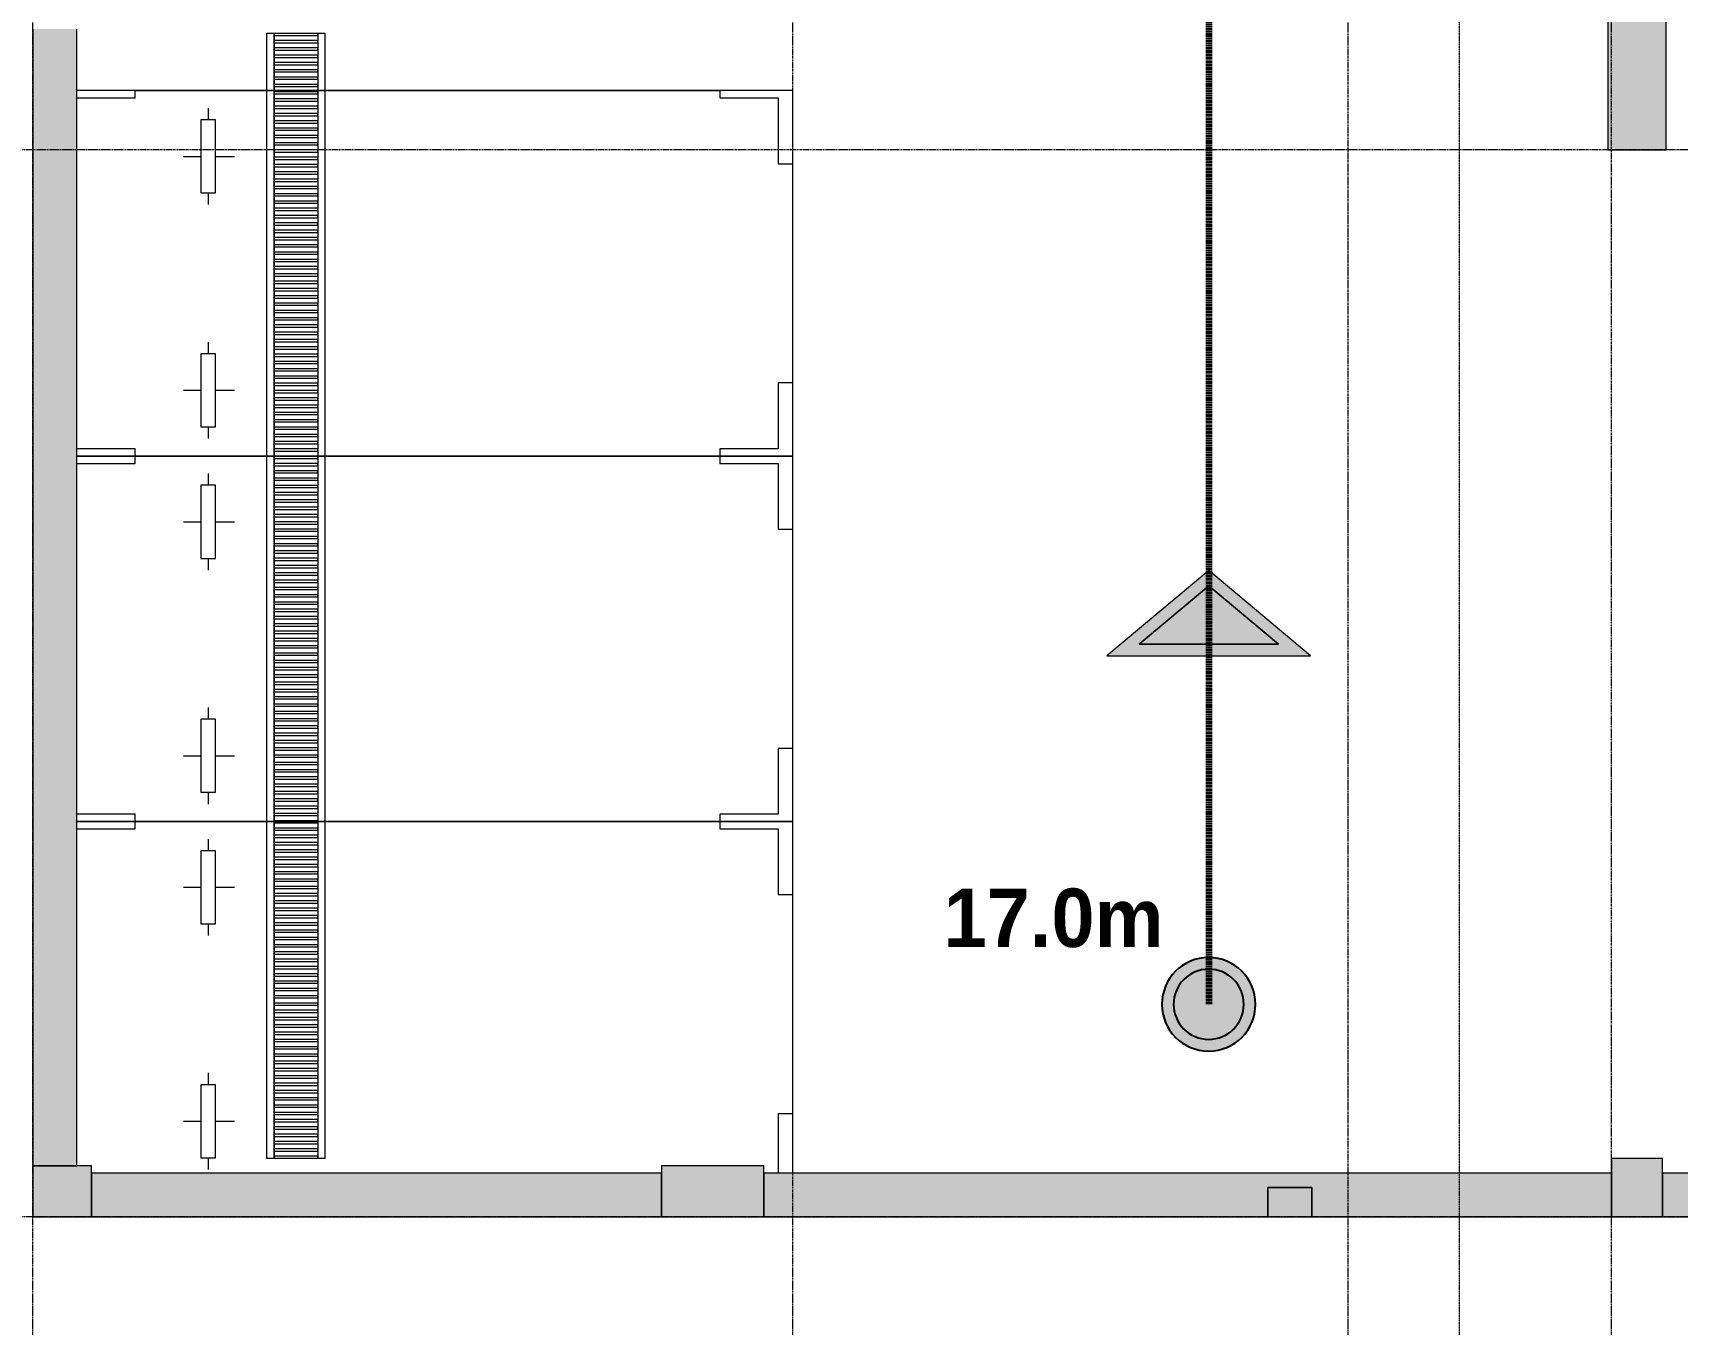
# Model space of a CAD drawing. Header units: millimetres. Extents: x 25998 to 252958, y -15958 to 83425.
# Drawn here: x 33653 to 44903, y 16503 to 25336 of the extents above; entities that cross this region are included whole.
import ezdxf

# ---------------------------------------------------------------- set-up
doc = ezdxf.new("R2010")
doc.units = ezdxf.units.MM
for name, pattern in [('1 NÉT CALL OUT', [6, 3, -3]), ('Dash Dot 3_16_', [7.9375, 4.7625, -1.5875, 0, -1.5875]), ('Grid Line', [22.225, 12.7, -3.175, 3.175, -3.175])]:
    doc.linetypes.add(name, pattern=pattern)
for name, color, linetype, lineweight in [('0-1', 7, 'Continuous', 5), ('A-ANNO-NOTE', 131, 'Continuous', 9), ('A-ANNO-NOTE-1', 131, 'Continuous', 25), ('A-DETL-2', 90, '1 NÉT CALL OUT', 100), ('A-FLOR', 192, 'Continuous', 9), ('A-WALL-PATT-1', 7, 'Continuous', 9), ('C-PRKG', 70, 'Continuous', 9), ('G-ANNO-SYMB-1', 111, 'Dash Dot 3_16_', 18), ('G-ANNO-TEXT-2', 142, 'Continuous', 9), ('L-SITE-WALL-1', 250, 'Continuous', 18), ('L-SITE-WALL-2', 7, 'Continuous', 9), ('M-EQPM', 50, 'Continuous', 9), ('S-COLS-1', 52, 'Continuous', 5), ('S-COLS-2', 250, 'Continuous', 18), ('S-COLS-3', 7, 'Continuous', 9), ('S-GRID-1', 1, 'Grid Line', 9)]:
    doc.layers.add(name, color=color, linetype=linetype, lineweight=lineweight)
doc.styles.add('Arial_4', font='arial_0.ttf', dxfattribs={"width": 0.95, "height": 400})

# ---------------------------------------------------------------- blocks, each defined once
blk = doc.blocks.new('NCV_TKTC_KET CAU_rvt-1-TKCS_MB TẦNG HẦM')
at = {"layer": 'A-WALL-PATT-1'}
for points in [[(33653, 17587), (33953, 17587), (33953, 25362), (33653, 25362), (33653, 17587)], [(37953, 17237), (37953, 17537), (34053, 17537), (34053, 17237), (35157, 17237)], [(44453, 17237), (44453, 17537), (38653, 17537), (38653, 17237), (42103, 17237), (42103, 17437), (42403, 17437), (42403, 17237), (44428, 17237)]]:
    blk.add_hatch(color=256, dxfattribs=at).paths.add_polyline_path(points)
h = blk.add_hatch(color=256, dxfattribs=at)
h.paths.add_polyline_path([(44803, 17237), (52503, 17237), (52503, 17537), (44803, 17537)])
h.paths.add_polyline_path([(61203, 17237), (68903, 17237), (68903, 17537), (61203, 17537)])
h.paths.add_polyline_path([(56903, 17237), (60703, 17237), (60703, 17537), (53003, 17537), (53003, 17237), (56703, 17237)])
h.paths.add_polyline_path([(73278, 17237), (73278, 17537), (69403, 17535), (69403, 17237)])
at = {"layer": 'S-COLS-1'}
for points in [[(44828, 24537), (44828, 25837), (44428, 25837), (44428, 24537), (44803, 24537)], [(33653, 17237), (34053, 17237), (34053, 17587), (33653, 17587), (33653, 17237)], [(38653, 17237), (38653, 17587), (37953, 17586), (37953, 17237)], [(44803, 17237), (44803, 17637), (44453, 17637), (44453, 17237)], [(42403, 17237), (42403, 17437), (42103, 17437), (42103, 17237)]]:
    blk.add_hatch(color=256, dxfattribs=at).paths.add_polyline_path(points)
at = {"layer": 'L-SITE-WALL-1'}
for p, q in [((33653, 25362), (33653, 17587)), ((33953, 17587), (33953, 25362)), ((37953, 17537), (34053, 17537)), ((37953, 17237), (37953, 17537)), ((44453, 17537), (38653, 17537)), ((38653, 17537), (38653, 17237)), ((52503, 17537), (44803, 17537)), ((34053, 17237), (37953, 17237)), ((38653, 17237), (42103, 17237)), ((42403, 17237), (44453, 17237)), ((44803, 17237), (52503, 17237))]:
    blk.add_line(p, q, dxfattribs=at)
at = {"layer": 'L-SITE-WALL-2'}
for p, q in [((33653, 17587), (33953, 17587)), ((34053, 17537), (34053, 17237)), ((44453, 17237), (44453, 17537)), ((44803, 17537), (44803, 17237)), ((42103, 17237), (42103, 17437)), ((42103, 17437), (42403, 17437)), ((42403, 17437), (42403, 17237))]:
    blk.add_line(p, q, dxfattribs=at)
at = {"layer": 'S-COLS-2'}
for p, q in [((44428, 25837), (44428, 24537)), ((44828, 24537), (44828, 25837)), ((44428, 24537), (44828, 24537)), ((33653, 17587), (33653, 17237)), ((34053, 17587), (33953, 17587)), ((34053, 17537), (34053, 17587)), ((37953, 17587), (37953, 17237)), ((38653, 17587), (37953, 17587)), ((38653, 17237), (38653, 17587)), ((44803, 17637), (44453, 17637)), ((44453, 17637), (44453, 17537)), ((44803, 17537), (44803, 17637)), ((33653, 17237), (34053, 17237)), ((37953, 17237), (38653, 17237)), ((42103, 17237), (42403, 17237)), ((44453, 17237), (44803, 17237))]:
    blk.add_line(p, q, dxfattribs=at)
at = {"layer": 'S-COLS-3'}
for p, q in [((33953, 17587), (33653, 17587)), ((34053, 17237), (34053, 17537)), ((44453, 17537), (44453, 17237)), ((44803, 17237), (44803, 17537)), ((42403, 17437), (42103, 17437)), ((42103, 17437), (42103, 17237)), ((42403, 17237), (42403, 17437))]:
    blk.add_line(p, q, dxfattribs=at)
blk = doc.blocks.new('xe oto1 - xe oto-V31-TKCS_MB TẦNG HẦM')
at = {"layer": 'C-PRKG'}
for p, q in [((-50, 4900), (-50, 4500)), ((0, 4500), (0, 4900)), ((0, 0), (0, 4900)), ((-50, 4500), (0, 4500)), ((0, 500), (0, 4500)), ((0, 4500), (0, 500)), ((-2050, 4170), (-2050, 4050)), ((-2050, 4170), (-2050, 4050)), ((-450, 4170), (-450, 4050)), ((-450, 4170), (-450, 4050)), ((-1800, 4050), (-2300, 4050)), ((-2300, 4050), (-2300, 3950)), ((-1800, 3950), (-1800, 4050)), ((-200, 4050), (-700, 4050)), ((-700, 4050), (-700, 3950)), ((-200, 3950), (-200, 4050)), ((-2300, 4000), (-2380, 4000)), ((-2300, 4000), (-2380, 4000)), ((-2300, 3950), (-1800, 3950)), ((-2050, 3950), (-2050, 3820)), ((-2050, 3950), (-2050, 3820)), ((-1720, 4000), (-1800, 4000)), ((-1720, 4000), (-1800, 4000)), ((-700, 4000), (-780, 4000)), ((-700, 4000), (-780, 4000)), ((-700, 3950), (-200, 3950)), ((-450, 3950), (-450, 3820)), ((-450, 3950), (-450, 3820)), ((-120, 4000), (-200, 4000)), ((-120, 4000), (-200, 4000)), ((0, 500), (-50, 500)), ((-50, 500), (-50, 100)), ((0, 0), (0, 500)), ((-2000, 100), (-2404, 100)), ((-2404, 0), (-2000, 0)), ((-2000, 0), (-2000, 100)), ((-500, 100), (-500, 0)), ((-50, 100), (-500, 100)), ((-2404, 0), (0, 0)), ((-500, 0), (0, 0))]:
    blk.add_line(p, q, dxfattribs=at)
blk = doc.blocks.new('xe oto1 - xe oto-V6-TKCS_MB TẦNG HẦM')
at = {"layer": 'C-PRKG'}
for p, q in [((-2500, 4900), (-2500, 4500)), ((-2500, 4900), (-2500, 0)), ((-2450, 4500), (-2450, 4900)), ((-50, 4900), (-50, 4500)), ((0, 4500), (0, 4900)), ((0, 0), (0, 4900)), ((-2500, 4500), (-2450, 4500)), ((-2500, 500), (-2500, 4500)), ((-2500, 4500), (-2500, 500)), ((-50, 4500), (0, 4500)), ((0, 500), (0, 4500)), ((0, 4500), (0, 500)), ((-2050, 4170), (-2050, 4050)), ((-2050, 4170), (-2050, 4050)), ((-450, 4170), (-450, 4050)), ((-450, 4170), (-450, 4050)), ((-1800, 4050), (-2300, 4050)), ((-2300, 4050), (-2300, 3950)), ((-1800, 3950), (-1800, 4050)), ((-200, 4050), (-700, 4050)), ((-700, 4050), (-700, 3950)), ((-200, 3950), (-200, 4050)), ((-2300, 4000), (-2380, 4000)), ((-2300, 4000), (-2380, 4000)), ((-2300, 3950), (-1800, 3950)), ((-2050, 3950), (-2050, 3820)), ((-2050, 3950), (-2050, 3820)), ((-1720, 4000), (-1800, 4000)), ((-1720, 4000), (-1800, 4000)), ((-700, 4000), (-780, 4000)), ((-700, 4000), (-780, 4000)), ((-700, 3950), (-200, 3950)), ((-450, 3950), (-450, 3820)), ((-450, 3950), (-450, 3820)), ((-120, 4000), (-200, 4000)), ((-120, 4000), (-200, 4000)), ((-2450, 500), (-2500, 500)), ((-2500, 500), (-2500, 0)), ((-2450, 100), (-2450, 500)), ((0, 500), (-50, 500)), ((-50, 500), (-50, 100)), ((0, 0), (0, 500)), ((-2500, 0), (-2000, 0)), ((-2500, 0), (0, 0)), ((-2000, 100), (-2450, 100)), ((-2000, 0), (-2000, 100)), ((-500, 100), (-500, 0)), ((-50, 100), (-500, 100)), ((-500, 0), (0, 0))]:
    blk.add_line(p, q, dxfattribs=at)
blk = doc.blocks.new('THOAT NUOC 300 - w300-4039987-TKCS_MB TẦNG HẦM')
at = {"layer": 'M-EQPM'}
for p, q in [((-3850, 150), (-3850, 200)), ((-3850, 200), (3850, 200)), ((-3850, -150), (-3850, 150)), ((-3830, 150), (-3850, 150)), ((3850, 150), (-3850, 150)), ((-3830, 150), (-3830, -150)), ((-3800, -150), (-3800, 150)), ((-3780, 150), (-3800, 150)), ((-3780, 150), (-3780, -150)), ((-3750, -150), (-3750, 150)), ((-3730, 150), (-3750, 150)), ((-3730, 150), (-3730, -150)), ((-3700, -150), (-3700, 150)), ((-3680, 150), (-3700, 150)), ((-3680, 150), (-3680, -150)), ((-3651, -150), (-3651, 150)), ((-3631, 150), (-3651, 150)), ((-3631, 150), (-3631, -150)), ((-3601, -150), (-3601, 150)), ((-3581, 150), (-3601, 150)), ((-3581, 150), (-3581, -150)), ((-3551, -150), (-3551, 150)), ((-3531, 150), (-3551, 150)), ((-3531, 150), (-3531, -150)), ((-3501, -150), (-3501, 150)), ((-3481, 150), (-3501, 150)), ((-3481, 150), (-3481, -150)), ((-3451, -150), (-3451, 150)), ((-3431, 150), (-3451, 150)), ((-3431, 150), (-3431, -150)), ((-3401, -150), (-3401, 150)), ((-3381, 150), (-3401, 150)), ((-3381, 150), (-3381, -150)), ((-3351, -150), (-3351, 150)), ((-3331, 150), (-3351, 150)), ((-3331, 150), (-3331, -150)), ((-3301, -150), (-3301, 150)), ((-3281, 150), (-3301, 150)), ((-3281, 150), (-3281, -150)), ((-3252, -150), (-3252, 150)), ((-3232, 150), (-3252, 150)), ((-3232, 150), (-3232, -150)), ((-3202, -150), (-3202, 150)), ((-3182, 150), (-3202, 150)), ((-3182, 150), (-3182, -150)), ((-3152, -150), (-3152, 150)), ((-3132, 150), (-3152, 150)), ((-3132, 150), (-3132, -150)), ((-3102, -150), (-3102, 150)), ((-3082, 150), (-3102, 150)), ((-3082, 150), (-3082, -150)), ((-3052, -150), (-3052, 150)), ((-3032, 150), (-3052, 150)), ((-3032, 150), (-3032, -150)), ((-3002, -150), (-3002, 150)), ((-2982, 150), (-3002, 150)), ((-2982, 150), (-2982, -150)), ((-2952, -150), (-2952, 150)), ((-2932, 150), (-2952, 150)), ((-2932, 150), (-2932, -150)), ((-2902, -150), (-2902, 150)), ((-2882, 150), (-2902, 150)), ((-2882, 150), (-2882, -150)), ((-2853, -150), (-2853, 150)), ((-2833, 150), (-2853, 150)), ((-2833, 150), (-2833, -150)), ((-2803, -150), (-2803, 150)), ((-2783, 150), (-2803, 150)), ((-2783, 150), (-2783, -150)), ((-2753, -150), (-2753, 150)), ((-2733, 150), (-2753, 150)), ((-2733, 150), (-2733, -150)), ((-2703, -150), (-2703, 150)), ((-2683, 150), (-2703, 150)), ((-2683, 150), (-2683, -150)), ((-2653, -150), (-2653, 150)), ((-2633, 150), (-2653, 150)), ((-2633, 150), (-2633, -150)), ((-2603, -150), (-2603, 150)), ((-2583, 150), (-2603, 150)), ((-2583, 150), (-2583, -150)), ((-2553, -150), (-2553, 150)), ((-2533, 150), (-2553, 150)), ((-2533, 150), (-2533, -150)), ((-2504, -150), (-2504, 150)), ((-2484, 150), (-2504, 150)), ((-2484, 150), (-2484, -150)), ((-2454, -150), (-2454, 150)), ((-2434, 150), (-2454, 150)), ((-2434, 150), (-2434, -150)), ((-2404, -150), (-2404, 150)), ((-2384, 150), (-2404, 150)), ((-2384, 150), (-2384, -150)), ((-2354, -150), (-2354, 150)), ((-2334, 150), (-2354, 150)), ((-2334, 150), (-2334, -150)), ((-2304, -150), (-2304, 150)), ((-2284, 150), (-2304, 150)), ((-2284, 150), (-2284, -150)), ((-2254, -150), (-2254, 150)), ((-2234, 150), (-2254, 150)), ((-2234, 150), (-2234, -150)), ((-2204, -150), (-2204, 150)), ((-2184, 150), (-2204, 150)), ((-2184, 150), (-2184, -150)), ((-2154, -150), (-2154, 150)), ((-2134, 150), (-2154, 150)), ((-2134, 150), (-2134, -150)), ((-2105, -150), (-2105, 150)), ((-2085, 150), (-2105, 150)), ((-2085, 150), (-2085, -150)), ((-2055, -150), (-2055, 150)), ((-2035, 150), (-2055, 150)), ((-2035, 150), (-2035, -150)), ((-2005, -150), (-2005, 150)), ((-1985, 150), (-2005, 150)), ((-1985, 150), (-1985, -150)), ((-1955, -150), (-1955, 150)), ((-1935, 150), (-1955, 150)), ((-1935, 150), (-1935, -150)), ((-1905, -150), (-1905, 150)), ((-1885, 150), (-1905, 150)), ((-1885, 150), (-1885, -150)), ((-1855, -150), (-1855, 150)), ((-1835, 150), (-1855, 150)), ((-1835, 150), (-1835, -150)), ((-1805, -150), (-1805, 150)), ((-1785, 150), (-1805, 150)), ((-1785, 150), (-1785, -150)), ((-1755, -150), (-1755, 150)), ((-1735, 150), (-1755, 150)), ((-1735, 150), (-1735, -150)), ((-1706, -150), (-1706, 150)), ((-1686, 150), (-1706, 150)), ((-1686, 150), (-1686, -150)), ((-1656, -150), (-1656, 150)), ((-1636, 150), (-1656, 150)), ((-1636, 150), (-1636, -150)), ((-1606, -150), (-1606, 150)), ((-1586, 150), (-1606, 150)), ((-1586, 150), (-1586, -150)), ((-1556, -150), (-1556, 150)), ((-1536, 150), (-1556, 150)), ((-1536, 150), (-1536, -150)), ((-1506, -150), (-1506, 150)), ((-1486, 150), (-1506, 150)), ((-1486, 150), (-1486, -150)), ((-1456, -150), (-1456, 150)), ((-1436, 150), (-1456, 150)), ((-1436, 150), (-1436, -150)), ((-1406, -150), (-1406, 150)), ((-1386, 150), (-1406, 150)), ((-1386, 150), (-1386, -150)), ((-1356, -150), (-1356, 150)), ((-1336, 150), (-1356, 150)), ((-1336, 150), (-1336, -150)), ((-1307, -150), (-1307, 150)), ((-1287, 150), (-1307, 150)), ((-1287, 150), (-1287, -150)), ((-1257, -150), (-1257, 150)), ((-1237, 150), (-1257, 150)), ((-1237, 150), (-1237, -150)), ((-1207, -150), (-1207, 150)), ((-1187, 150), (-1207, 150)), ((-1187, 150), (-1187, -150)), ((-1157, -150), (-1157, 150)), ((-1137, 150), (-1157, 150)), ((-1137, 150), (-1137, -150)), ((-1107, -150), (-1107, 150)), ((-1087, 150), (-1107, 150)), ((-1087, 150), (-1087, -150)), ((-1057, -150), (-1057, 150)), ((-1037, 150), (-1057, 150)), ((-1037, 150), (-1037, -150)), ((-1007, -150), (-1007, 150)), ((-987, 150), (-1007, 150)), ((-987, 150), (-987, -150)), ((-958, -150), (-958, 150)), ((-938, 150), (-958, 150)), ((-938, 150), (-938, -150)), ((-908, -150), (-908, 150)), ((-888, 150), (-908, 150)), ((-888, 150), (-888, -150)), ((-858, -150), (-858, 150)), ((-838, 150), (-858, 150)), ((-838, 150), (-838, -150)), ((-808, -150), (-808, 150)), ((-788, 150), (-808, 150)), ((-788, 150), (-788, -150)), ((-758, -150), (-758, 150)), ((-738, 150), (-758, 150)), ((-738, 150), (-738, -150)), ((-708, -150), (-708, 150)), ((-688, 150), (-708, 150)), ((-688, 150), (-688, -150)), ((-658, -150), (-658, 150)), ((-638, 150), (-658, 150)), ((-638, 150), (-638, -150)), ((-608, -150), (-608, 150)), ((-588, 150), (-608, 150)), ((-588, 150), (-588, -150)), ((-559, -150), (-559, 150)), ((-539, 150), (-559, 150)), ((-539, 150), (-539, -150)), ((-509, -150), (-509, 150)), ((-489, 150), (-509, 150)), ((-489, 150), (-489, -150)), ((-459, -150), (-459, 150)), ((-439, 150), (-459, 150)), ((-439, 150), (-439, -150)), ((-409, -150), (-409, 150)), ((-389, 150), (-409, 150)), ((-389, 150), (-389, -150)), ((-359, -150), (-359, 150)), ((-339, 150), (-359, 150)), ((-339, 150), (-339, -150)), ((-309, -150), (-309, 150)), ((-289, 150), (-309, 150)), ((-289, 150), (-289, -150)), ((-259, -150), (-259, 150)), ((-239, 150), (-259, 150)), ((-239, 150), (-239, -150)), ((-209, -150), (-209, 150)), ((-189, 150), (-209, 150)), ((-189, 150), (-189, -150)), ((-160, -150), (-160, 150)), ((-140, 150), (-160, 150)), ((-140, 150), (-140, -150)), ((-110, -150), (-110, 150)), ((-90, 150), (-110, 150)), ((-90, 150), (-90, -150)), ((-60, -150), (-60, 150)), ((-40, 150), (-60, 150)), ((-40, 150), (-40, -150)), ((-10, -150), (-10, 150)), ((10, 150), (-10, 150)), ((10, 150), (10, -150)), ((40, -150), (40, 150)), ((60, 150), (40, 150)), ((60, 150), (60, -150)), ((90, -150), (90, 150)), ((110, 150), (90, 150)), ((110, 150), (110, -150)), ((140, -150), (140, 150)), ((160, 150), (140, 150)), ((160, 150), (160, -150)), ((189, -150), (189, 150)), ((209, 150), (189, 150)), ((209, 150), (209, -150)), ((239, -150), (239, 150)), ((259, 150), (239, 150)), ((259, 150), (259, -150)), ((289, -150), (289, 150)), ((309, 150), (289, 150)), ((309, 150), (309, -150)), ((339, -150), (339, 150)), ((359, 150), (339, 150)), ((359, 150), (359, -150)), ((389, -150), (389, 150)), ((409, 150), (389, 150)), ((409, 150), (409, -150)), ((439, -150), (439, 150)), ((459, 150), (439, 150)), ((459, 150), (459, -150)), ((489, -150), (489, 150)), ((509, 150), (489, 150)), ((509, 150), (509, -150)), ((539, -150), (539, 150)), ((559, 150), (539, 150)), ((559, 150), (559, -150)), ((588, -150), (588, 150)), ((608, 150), (588, 150)), ((608, 150), (608, -150)), ((638, -150), (638, 150)), ((658, 150), (638, 150)), ((658, 150), (658, -150)), ((688, -150), (688, 150)), ((708, 150), (688, 150)), ((708, 150), (708, -150)), ((738, -150), (738, 150)), ((758, 150), (738, 150)), ((758, 150), (758, -150)), ((788, -150), (788, 150)), ((808, 150), (788, 150)), ((808, 150), (808, -150)), ((838, -150), (838, 150)), ((858, 150), (838, 150)), ((858, 150), (858, -150)), ((888, -150), (888, 150)), ((908, 150), (888, 150)), ((908, 150), (908, -150)), ((938, -150), (938, 150)), ((958, 150), (938, 150)), ((958, 150), (958, -150)), ((987, -150), (987, 150)), ((1007, 150), (987, 150)), ((1007, 150), (1007, -150)), ((1037, -150), (1037, 150)), ((1057, 150), (1037, 150)), ((1057, 150), (1057, -150)), ((1087, -150), (1087, 150)), ((1107, 150), (1087, 150)), ((1107, 150), (1107, -150)), ((1137, -150), (1137, 150)), ((1157, 150), (1137, 150)), ((1157, 150), (1157, -150)), ((1187, -150), (1187, 150)), ((1207, 150), (1187, 150)), ((1207, 150), (1207, -150)), ((1237, -150), (1237, 150)), ((1257, 150), (1237, 150)), ((1257, 150), (1257, -150)), ((1287, -150), (1287, 150)), ((1307, 150), (1287, 150)), ((1307, 150), (1307, -150)), ((1336, -150), (1336, 150)), ((1356, 150), (1336, 150)), ((1356, 150), (1356, -150)), ((1386, -150), (1386, 150)), ((1406, 150), (1386, 150)), ((1406, 150), (1406, -150)), ((1436, -150), (1436, 150)), ((1456, 150), (1436, 150)), ((1456, 150), (1456, -150)), ((1486, -150), (1486, 150)), ((1506, 150), (1486, 150)), ((1506, 150), (1506, -150)), ((1536, -150), (1536, 150)), ((1556, 150), (1536, 150)), ((1556, 150), (1556, -150)), ((1586, -150), (1586, 150)), ((1606, 150), (1586, 150)), ((1606, 150), (1606, -150)), ((1636, -150), (1636, 150)), ((1656, 150), (1636, 150)), ((1656, 150), (1656, -150)), ((1686, -150), (1686, 150)), ((1706, 150), (1686, 150)), ((1706, 150), (1706, -150)), ((1735, -150), (1735, 150)), ((1755, 150), (1735, 150)), ((1755, 150), (1755, -150)), ((1785, -150), (1785, 150)), ((1805, 150), (1785, 150)), ((1805, 150), (1805, -150)), ((1835, -150), (1835, 150)), ((1855, 150), (1835, 150)), ((1855, 150), (1855, -150)), ((1885, -150), (1885, 150)), ((1905, 150), (1885, 150)), ((1905, 150), (1905, -150)), ((1935, -150), (1935, 150)), ((1955, 150), (1935, 150)), ((1955, 150), (1955, -150)), ((1985, -150), (1985, 150)), ((2005, 150), (1985, 150)), ((2005, 150), (2005, -150)), ((2035, -150), (2035, 150)), ((2055, 150), (2035, 150)), ((2055, 150), (2055, -150)), ((2085, -150), (2085, 150)), ((2105, 150), (2085, 150)), ((2105, 150), (2105, -150)), ((2134, -150), (2134, 150)), ((2154, 150), (2134, 150)), ((2154, 150), (2154, -150)), ((2184, -150), (2184, 150)), ((2204, 150), (2184, 150)), ((2204, 150), (2204, -150)), ((2234, -150), (2234, 150)), ((2254, 150), (2234, 150)), ((2254, 150), (2254, -150)), ((2284, -150), (2284, 150)), ((2304, 150), (2284, 150)), ((2304, 150), (2304, -150)), ((2334, -150), (2334, 150)), ((2354, 150), (2334, 150)), ((2354, 150), (2354, -150)), ((2384, -150), (2384, 150)), ((2404, 150), (2384, 150)), ((2404, 150), (2404, -150)), ((2434, -150), (2434, 150)), ((2454, 150), (2434, 150)), ((2454, 150), (2454, -150)), ((2484, -150), (2484, 150)), ((2504, 150), (2484, 150)), ((2504, 150), (2504, -150)), ((2533, -150), (2533, 150)), ((2553, 150), (2533, 150)), ((2553, 150), (2553, -150)), ((2583, -150), (2583, 150)), ((2603, 150), (2583, 150)), ((2603, 150), (2603, -150)), ((2633, -150), (2633, 150)), ((2653, 150), (2633, 150)), ((2653, 150), (2653, -150)), ((2683, -150), (2683, 150)), ((2703, 150), (2683, 150)), ((2703, 150), (2703, -150)), ((2733, -150), (2733, 150)), ((2753, 150), (2733, 150)), ((2753, 150), (2753, -150)), ((2783, -150), (2783, 150)), ((2803, 150), (2783, 150)), ((2803, 150), (2803, -150)), ((2833, -150), (2833, 150)), ((2853, 150), (2833, 150)), ((2853, 150), (2853, -150)), ((2882, -150), (2882, 150)), ((2902, 150), (2882, 150)), ((2902, 150), (2902, -150)), ((2932, -150), (2932, 150)), ((2952, 150), (2932, 150)), ((2952, 150), (2952, -150)), ((2982, -150), (2982, 150)), ((3002, 150), (2982, 150)), ((3002, 150), (3002, -150)), ((3032, -150), (3032, 150)), ((3052, 150), (3032, 150)), ((3052, 150), (3052, -150)), ((3082, -150), (3082, 150)), ((3102, 150), (3082, 150)), ((3102, 150), (3102, -150)), ((3132, -150), (3132, 150)), ((3152, 150), (3132, 150)), ((3152, 150), (3152, -150)), ((3182, -150), (3182, 150)), ((3202, 150), (3182, 150)), ((3202, 150), (3202, -150)), ((3232, -150), (3232, 150)), ((3252, 150), (3232, 150)), ((3252, 150), (3252, -150)), ((3281, -150), (3281, 150)), ((3301, 150), (3281, 150)), ((3301, 150), (3301, -150)), ((3331, -150), (3331, 150)), ((3351, 150), (3331, 150)), ((3351, 150), (3351, -150)), ((3381, -150), (3381, 150)), ((3401, 150), (3381, 150)), ((3401, 150), (3401, -150)), ((3431, -150), (3431, 150)), ((3451, 150), (3431, 150)), ((3451, 150), (3451, -150)), ((3481, -150), (3481, 150)), ((3501, 150), (3481, 150)), ((3501, 150), (3501, -150)), ((3531, -150), (3531, 150)), ((3551, 150), (3531, 150)), ((3551, 150), (3551, -150)), ((3581, -150), (3581, 150)), ((3601, 150), (3581, 150)), ((3601, 150), (3601, -150)), ((3631, -150), (3631, 150)), ((3651, 150), (3631, 150)), ((3651, 150), (3651, -150)), ((3680, -150), (3680, 150)), ((3700, 150), (3680, 150)), ((3700, 150), (3700, -150)), ((3730, -150), (3730, 150)), ((3750, 150), (3730, 150)), ((3750, 150), (3750, -150)), ((3780, -150), (3780, 150)), ((3800, 150), (3780, 150)), ((3800, 150), (3800, -150)), ((3830, -150), (3830, 150)), ((3850, 150), (3830, 150)), ((3850, 200), (3850, 150)), ((3850, 150), (3850, -150)), ((-3850, -150), (-3830, -150)), ((-3850, -200), (-3850, -150)), ((3850, -150), (-3850, -150)), ((-3850, -200), (3850, -200)), ((-3800, -150), (-3780, -150)), ((-3750, -150), (-3730, -150)), ((-3700, -150), (-3680, -150)), ((-3651, -150), (-3631, -150)), ((-3601, -150), (-3581, -150)), ((-3551, -150), (-3531, -150)), ((-3501, -150), (-3481, -150)), ((-3451, -150), (-3431, -150)), ((-3401, -150), (-3381, -150)), ((-3351, -150), (-3331, -150)), ((-3301, -150), (-3281, -150)), ((-3252, -150), (-3232, -150)), ((-3202, -150), (-3182, -150)), ((-3152, -150), (-3132, -150)), ((-3102, -150), (-3082, -150)), ((-3052, -150), (-3032, -150)), ((-3002, -150), (-2982, -150)), ((-2952, -150), (-2932, -150)), ((-2902, -150), (-2882, -150)), ((-2853, -150), (-2833, -150)), ((-2803, -150), (-2783, -150)), ((-2753, -150), (-2733, -150)), ((-2703, -150), (-2683, -150)), ((-2653, -150), (-2633, -150)), ((-2603, -150), (-2583, -150)), ((-2553, -150), (-2533, -150)), ((-2504, -150), (-2484, -150)), ((-2454, -150), (-2434, -150)), ((-2404, -150), (-2384, -150)), ((-2354, -150), (-2334, -150)), ((-2304, -150), (-2284, -150)), ((-2254, -150), (-2234, -150)), ((-2204, -150), (-2184, -150)), ((-2154, -150), (-2134, -150)), ((-2105, -150), (-2085, -150)), ((-2055, -150), (-2035, -150)), ((-2005, -150), (-1985, -150)), ((-1955, -150), (-1935, -150)), ((-1905, -150), (-1885, -150)), ((-1855, -150), (-1835, -150)), ((-1805, -150), (-1785, -150)), ((-1755, -150), (-1735, -150)), ((-1706, -150), (-1686, -150)), ((-1656, -150), (-1636, -150)), ((-1606, -150), (-1586, -150)), ((-1556, -150), (-1536, -150)), ((-1506, -150), (-1486, -150)), ((-1456, -150), (-1436, -150)), ((-1406, -150), (-1386, -150)), ((-1356, -150), (-1336, -150)), ((-1307, -150), (-1287, -150)), ((-1257, -150), (-1237, -150)), ((-1207, -150), (-1187, -150)), ((-1157, -150), (-1137, -150)), ((-1107, -150), (-1087, -150)), ((-1057, -150), (-1037, -150)), ((-1007, -150), (-987, -150)), ((-958, -150), (-938, -150)), ((-908, -150), (-888, -150)), ((-858, -150), (-838, -150)), ((-808, -150), (-788, -150)), ((-758, -150), (-738, -150)), ((-708, -150), (-688, -150)), ((-658, -150), (-638, -150)), ((-608, -150), (-588, -150)), ((-559, -150), (-539, -150)), ((-509, -150), (-489, -150)), ((-459, -150), (-439, -150)), ((-409, -150), (-389, -150)), ((-359, -150), (-339, -150)), ((-309, -150), (-289, -150)), ((-259, -150), (-239, -150)), ((-209, -150), (-189, -150)), ((-160, -150), (-140, -150)), ((-110, -150), (-90, -150)), ((-60, -150), (-40, -150)), ((-10, -150), (10, -150)), ((40, -150), (60, -150)), ((90, -150), (110, -150)), ((140, -150), (160, -150)), ((189, -150), (209, -150)), ((239, -150), (259, -150)), ((289, -150), (309, -150)), ((339, -150), (359, -150)), ((389, -150), (409, -150)), ((439, -150), (459, -150)), ((489, -150), (509, -150)), ((539, -150), (559, -150)), ((588, -150), (608, -150)), ((638, -150), (658, -150)), ((688, -150), (708, -150)), ((738, -150), (758, -150)), ((788, -150), (808, -150)), ((838, -150), (858, -150)), ((888, -150), (908, -150)), ((938, -150), (958, -150)), ((987, -150), (1007, -150)), ((1037, -150), (1057, -150)), ((1087, -150), (1107, -150)), ((1137, -150), (1157, -150)), ((1187, -150), (1207, -150)), ((1237, -150), (1257, -150)), ((1287, -150), (1307, -150)), ((1336, -150), (1356, -150)), ((1386, -150), (1406, -150)), ((1436, -150), (1456, -150)), ((1486, -150), (1506, -150)), ((1536, -150), (1556, -150)), ((1586, -150), (1606, -150)), ((1636, -150), (1656, -150)), ((1686, -150), (1706, -150)), ((1735, -150), (1755, -150)), ((1785, -150), (1805, -150)), ((1835, -150), (1855, -150)), ((1885, -150), (1905, -150)), ((1935, -150), (1955, -150)), ((1985, -150), (2005, -150)), ((2035, -150), (2055, -150)), ((2085, -150), (2105, -150)), ((2134, -150), (2154, -150)), ((2184, -150), (2204, -150)), ((2234, -150), (2254, -150)), ((2284, -150), (2304, -150)), ((2334, -150), (2354, -150)), ((2384, -150), (2404, -150)), ((2434, -150), (2454, -150)), ((2484, -150), (2504, -150)), ((2533, -150), (2553, -150)), ((2583, -150), (2603, -150)), ((2633, -150), (2653, -150)), ((2683, -150), (2703, -150)), ((2733, -150), (2753, -150)), ((2783, -150), (2803, -150)), ((2833, -150), (2853, -150)), ((2882, -150), (2902, -150)), ((2932, -150), (2952, -150)), ((2982, -150), (3002, -150)), ((3032, -150), (3052, -150)), ((3082, -150), (3102, -150)), ((3132, -150), (3152, -150)), ((3182, -150), (3202, -150)), ((3232, -150), (3252, -150)), ((3281, -150), (3301, -150)), ((3331, -150), (3351, -150)), ((3381, -150), (3401, -150)), ((3431, -150), (3451, -150)), ((3481, -150), (3501, -150)), ((3531, -150), (3551, -150)), ((3581, -150), (3601, -150)), ((3631, -150), (3651, -150)), ((3680, -150), (3700, -150)), ((3730, -150), (3750, -150)), ((3780, -150), (3800, -150)), ((3830, -150), (3850, -150)), ((3850, -150), (3850, -200))]:
    blk.add_line(p, q, dxfattribs=at)
blk = doc.blocks.new('HDNDCT_DIEM THOAT HIEM XA NHAT - HDNDCT_DIEM THOAT HIEM XA NHAT-1614703-TKCS_MB TẦNG HẦM')
at = {"layer": 'A-ANNO-NOTE'}
h = blk.add_hatch(color=256, dxfattribs=at)
edge = h.paths.add_edge_path()
edge.add_arc((0, 0), 2, 0, 180)
edge.add_arc((0, 0), 2, 180, 360)
edge = h.paths.add_edge_path()
edge.add_arc((0, 0), 1.5, 180, 360)
edge.add_arc((0, 0), 1.5, 360, 540)
h = blk.add_hatch(color=256, dxfattribs=at)
edge = h.paths.add_edge_path()
edge.add_arc((0, 0), 1.5, 0, 180)
edge.add_arc((0, 0), 1.5, 180, 360)
at = {"layer": 'A-ANNO-NOTE-1'}
for radius, start, end in [(2, 360, 180), (1.5, 0, 180), (1.5, 360, 180), (2, 180, 360), (1.5, 180, 0), (1.5, 180, 360)]:
    blk.add_arc((0, 0), radius, start, end, dxfattribs=at)
blk = doc.blocks.new('HDNDCT_MŨI TÊN THOÁT HIỂM - HDNDCT_MŨI TÊN THOÁT HIỂM-2437747-TKCS_MB TẦNG HẦM')
at = {"layer": 'A-ANNO-NOTE'}
h = blk.add_hatch(color=256, dxfattribs=at)
h.paths.add_polyline_path([(-3.153, 0), (0.5, 4.353), (0.5, -4.353)])
h.paths.add_polyline_path([(-2.5, 0), (0, -2.979), (0, 2.979)])
blk.add_hatch(color=256, dxfattribs=at).paths.add_polyline_path([(0, -2.979), (-2.5, 0), (0, 2.979)])
for p, q in [((0.5, 4.353), (-3.153, 0)), ((0.5, -4.353), (0.5, 4.353)), ((-2.5, 0), (0, 2.979)), ((0, 2.979), (-2.5, 0)), ((0, 2.979), (0, -2.979)), ((0, -2.979), (0, 2.979)), ((-3.153, 0), (0.5, -4.353)), ((0, -2.979), (-2.5, 0)), ((-2.5, 0), (0, -2.979))]:
    blk.add_line(p, q, dxfattribs=at)

msp = doc.modelspace()

# ---------------------------------------------------------------- linework, layer by layer
at = {"layer": 'A-DETL-2'}
msp.add_line((41697.6, 32739.2), (41697.6, 18691.3), dxfattribs=at)
at = {"layer": 'A-FLOR'}
for p, q in [((35302.6, 17635.3), (35302.6, 25335.3)), ((35302.6, 25335.3), (35602.6, 25335.3)), ((35602.6, 25335.3), (35602.6, 17635.3)), ((35602.6, 17635.3), (35302.6, 17635.3)), ((38652.6, 17586.9), (38652.6, 17536.9))]:
    msp.add_line(p, q, dxfattribs=at)
at = {"layer": 'G-ANNO-SYMB-1'}
msp.add_line((43411.3, 83043.8), (43411.3, 10257.4), dxfattribs=at)
at = {"layer": 'S-GRID-1'}
for p, q in [((33652.6, 16318.9), (33652.6, 77184.9)), ((38852.6, 16318.9), (38852.6, 77184.9)), ((42652.6, 16318.9), (42652.6, 77184.9)), ((44452.6, 16318.9), (44452.6, 77184.9)), ((128880.9, 24536.9), (31838.8, 24536.9)), ((128880.9, 17236.9), (31838.8, 17236.9))]:
    msp.add_line(p, q, dxfattribs=at)

# ---------------------------------------------------------------- block references
at = {"layer": '0-1'}
msp.add_blockref('NCV_TKTC_KET CAU_rvt-1-TKCS_MB TẦNG HẦM', (0, 0), dxfattribs=at)
at = {"layer": 'A-ANNO-NOTE', "xscale": 160, "yscale": 160, "zscale": 160, "rotation": 269.9999999999995}
msp.add_blockref('HDNDCT_MŨI TÊN THOÁT HIỂM - HDNDCT_MŨI TÊN THOÁT HIỂM-2437747-TKCS_MB TẦNG HẦM', (41697.6, 21154.6), dxfattribs=at)
at = {"layer": 'A-ANNO-NOTE', "xscale": 160, "yscale": 160, "zscale": 160}
msp.add_blockref('HDNDCT_DIEM THOAT HIEM XA NHAT - HDNDCT_DIEM THOAT HIEM XA NHAT-1614703-TKCS_MB TẦNG HẦM', (41697.6, 18691.3), dxfattribs=at)
at = {"layer": 'C-PRKG', "rotation": 90.00000000000045}
for name, p in [('xe oto1 - xe oto-V6-TKCS_MB TẦNG HẦM', (38852.6, 24941.3)), ('xe oto1 - xe oto-V6-TKCS_MB TẦNG HẦM', (38852.6, 22441.3)), ('xe oto1 - xe oto-V31-TKCS_MB TẦNG HẦM', (38852.6, 19941.3))]:
    msp.add_blockref(name, p, dxfattribs=at)
at = {"layer": 'M-EQPM', "rotation": 90.00000000000007}
msp.add_blockref('THOAT NUOC 300 - w300-4039987-TKCS_MB TẦNG HẦM', (35452.6, 21485.3), dxfattribs=at)

# ---------------------------------------------------------------- texts
at = {"layer": 'G-ANNO-TEXT-2', "insert": (40636.2, 19280.1), "char_height": 400, "width": 1840.72, "attachment_point": 5, "line_spacing_factor": 0.936439, "style": 'Arial_4'}
msp.add_mtext('\\pt1824,3648,5472,7296,9120,10944,12768,14592,16416,18240,20064,21888,23712,25536,27360,29184,31008,32832,34656,36480,38304,40128,41952,43776,45600,47424,49248,51072,52896,54720,56544,58368;{\\fArial|b1|i0|c0|p34;17.0m}', dxfattribs=at)

doc.saveas('drawing.dxf')
